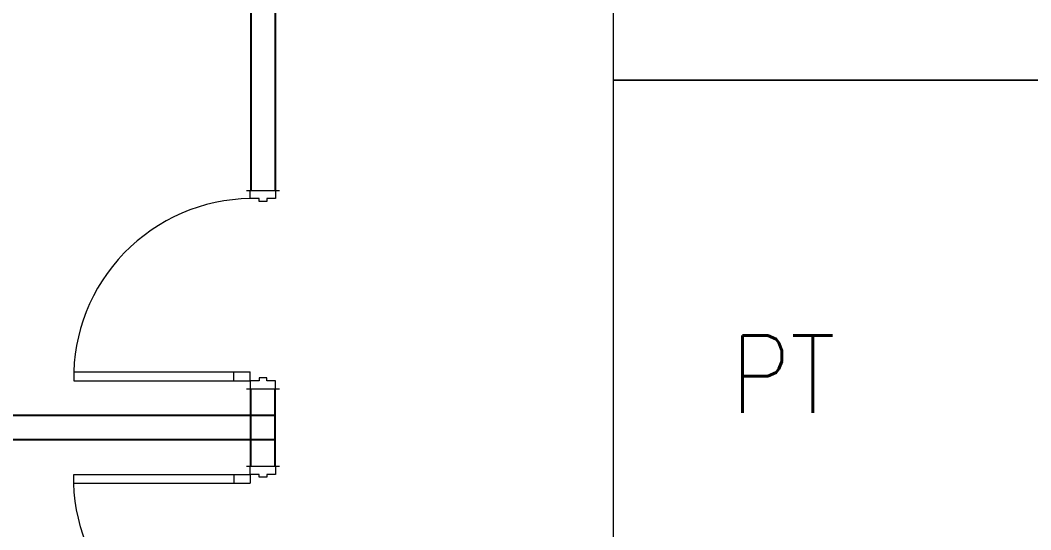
# Model space of a CAD drawing. Header units: inches. Extents: x -86493719 to 430035, y 21644 to 1519532.
# Drawn here: x 48534 to 53115, y 72391 to 74700 of the extents above; entities that cross this region are included whole.
import ezdxf

# ---------------------------------------------------------------- set-up
doc = ezdxf.new("R2010")
doc.units = ezdxf.units.IN
doc.header["$MEASUREMENT"] = 0
for name, color, linetype, lineweight in [('1', 8, 'Continuous', 9), ('DR', 8, 'Continuous', 18), ('t3', 8, 'Continuous', 25), ('windoor', 8, 'Continuous', 18)]:
    doc.layers.add(name, color=color, linetype=linetype, lineweight=lineweight)
doc.layers.add('partition', color=8, linetype='Continuous')
doc.styles.add('LAILA', font='romans.shx', dxfattribs={"width": 0.85})

# ---------------------------------------------------------------- blocks, each defined once
blk = doc.blocks.new('D900')
at = {"layer": 'DR'}
for p, q in [((37.5, 915), (37.5, 115)), ((77.5, 915), (77.5, 115)), ((37.5, 190), (77.5, 190)), ((37.5, 115), (77.5, 115))]:
    blk.add_line(p, q, dxfattribs=at)
at = {"layer": 'DR', "color": 3}
for p, q in [((0, 132.5), (0, -17.5)), ((900, 132.5), (900, -17.5)), ((900, 115), (900, 0))]:
    blk.add_line(p, q, dxfattribs=at)
at = {"layer": 'DR'}
for points in [[(0, 0), (37.5, 0), (37.5, 40), (50, 40), (50, 75), (37.5, 75), (37.5, 115), (0, 115)], [(900, 0), (862.5, 0), (862.5, 40), (850, 40), (850, 75), (862.5, 75), (862.5, 115), (900, 115)]]:
    blk.add_lwpolyline(points, dxfattribs=at)
at = {"layer": 'DR', "color": 8}
blk.add_arc((51.9, 104.3), 810.7, 0.7553, 91.0145, dxfattribs=at)

msp = doc.modelspace()

# ---------------------------------------------------------------- linework, layer by layer
at = {"layer": '1'}
for points in [[(51223.4, 74428.6), (51223.4, 76928.6), (53223.4, 76928.6), (53223.4, 74428.6)], [(51223.4, 71928.6), (51223.4, 74428.6), (53223.4, 74428.6), (53223.4, 71928.6)]]:
    msp.add_lwpolyline(points, close=True, dxfattribs=at)
at = {"layer": 'partition'}
for p, q in [((49579.3, 75341.1), (49579.3, 73928.6)), ((49689.3, 75341.1), (49689.3, 73928.6)), ((49579.3, 72678.6), (49579.3, 73028.6)), ((49689.3, 72678.6), (49689.3, 73028.6)), ((49689.3, 72908.6), (45709.3, 72908.6)), ((49689.3, 72798.6), (45709.3, 72798.6))]:
    msp.add_line(p, q, dxfattribs=at)

# ---------------------------------------------------------------- block references
at = {"layer": 'windoor', "rotation": 90}
msp.add_blockref('D900', (49691.8, 73028.6), dxfattribs=at)
at = {"layer": 'windoor', "xscale": -1, "rotation": 90}
msp.add_blockref('D900', (49691.8, 72678.6), dxfattribs=at)

# ---------------------------------------------------------------- texts
at = {"layer": 't3', "style": 'LAILA', "width": 0.85}
msp.add_text(' PT', height=350, dxfattribs=at).set_placement((51552.6, 72920.4))

doc.saveas('drawing.dxf')
